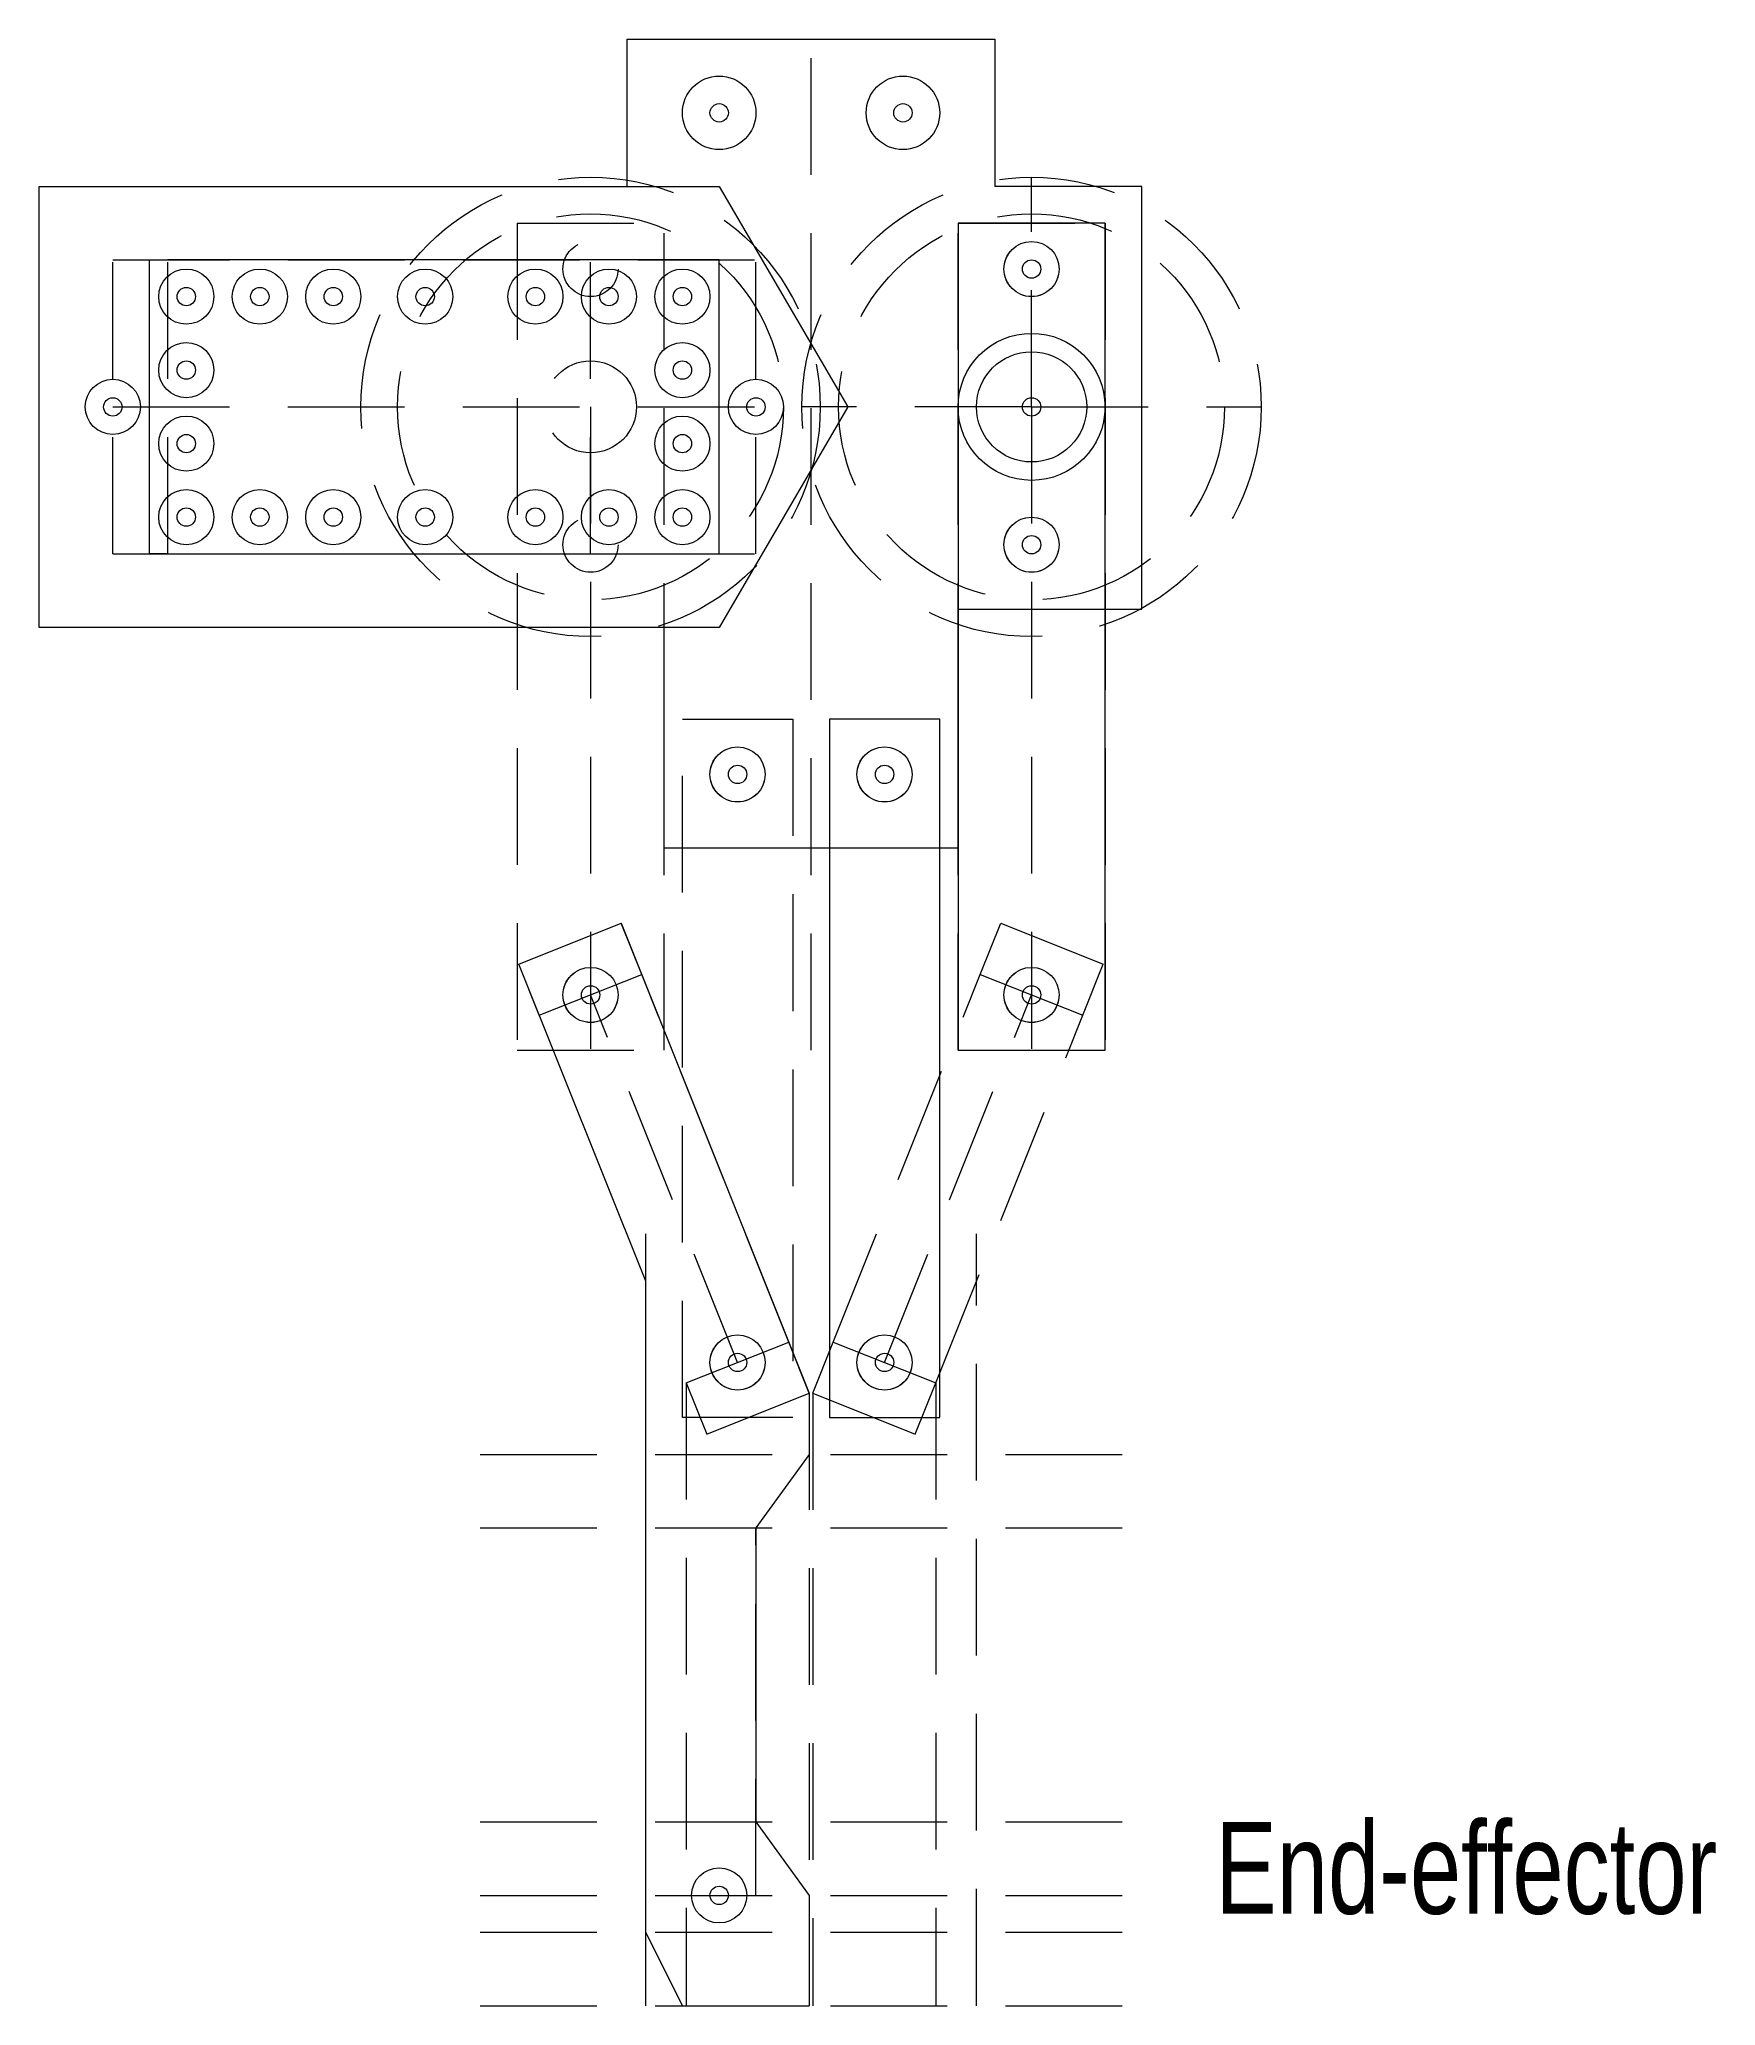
# Model space of a CAD drawing. Header units: millimetres. Extents: x 6 to 97, y 0 to 107.
import ezdxf

# ---------------------------------------------------------------- set-up
doc = ezdxf.new("R2010")
doc.units = ezdxf.units.MM
doc.linetypes.add('DASHED2', pattern=[9.525, 6.35, -3.175])
for name, color, linetype, lineweight in [('Drill', 5, 'CONTINUOUS', 13), ('Guidelines', 3, 'DASHED2', 5), ('Measurements', 2, 'CONTINUOUS', 13), ('Outline 1', 7, 'CONTINUOUS', 13), ('Outline 2', 7, 'CONTINUOUS', 13), ('Outline 3', 7, 'CONTINUOUS', 13), ('Outline 4', 7, 'CONTINUOUS', 13), ('Punches', 6, 'CONTINUOUS', 13)]:
    doc.layers.add(name, color=color, linetype=linetype, lineweight=lineweight)
doc.styles.get("Standard").update_dxf_attribs({"font": 'txt', "width": 0.75})

msp = doc.modelspace()

# ---------------------------------------------------------------- linework, layer by layer
at = {"layer": 'Drill'}
for centre in [(10, 87), (45, 87)]:
    msp.add_circle(centre, 1.5, dxfattribs=at)
at = {"layer": 'Guidelines'}
for p, q in [((48, 52), (48, 107)), ((60, 87), (60, 99.5)), ((32, 97), (32, 52)), ((32, 97), (40, 97)), ((40, 52), (40, 97)), ((56, 52), (56, 97)), ((56, 97), (64, 97)), ((64, 97), (64, 52)), ((10, 79), (10, 95)), ((10, 95), (45, 95)), ((13, 79), (13, 95)), ((36, 79), (36, 95)), ((43, 79), (43, 95)), ((45, 79), (45, 95)), ((10, 87), (45, 87)), ((36, 87), (36, 52)), ((60, 87), (47.5, 87)), ((60, 87), (60, 74.5)), ((60, 87), (72.5, 87)), ((60, 87), (60, 52)), ((10, 79), (45, 79)), ((41, 32), (41, 70)), ((41, 70), (47, 70)), ((47, 70), (47, 32)), ((49, 70), (49, 32)), ((55, 70), (49, 70)), ((55, 32), (55, 70)), ((32.1, 56.67), (37.67, 58.9)), ((38.79, 56.11), (37.67, 58.9)), ((57.21, 56.11), (58.33, 58.9)), ((58.33, 58.9), (63.9, 56.67)), ((33.21, 53.89), (32.1, 56.67)), ((33.21, 53.89), (38.79, 56.11)), ((46.79, 36.11), (38.79, 56.11)), ((49.21, 36.11), (57.21, 56.11)), ((57.21, 56.11), (62.79, 53.89)), ((62.79, 53.89), (63.9, 56.67)), ((44, 35), (36, 55)), ((52, 35), (60, 55)), ((54.79, 33.89), (62.79, 53.89)), ((32, 52), (40, 52)), ((56, 52), (64, 52)), ((39, 0), (39, 42)), ((57, 0), (57, 42)), ((41.21, 33.89), (46.79, 36.11)), ((47.9, 33.33), (46.79, 36.11)), ((48.1, 33.33), (49.21, 36.11)), ((49.21, 36.11), (54.79, 33.89)), ((41.21, 33.89), (42.33, 31.1)), ((41.21, 33.89), (41.21, 0)), ((42.33, 31.1), (47.9, 33.33)), ((47.9, 33.33), (47.9, 0)), ((48.1, 33.33), (53.67, 31.1)), ((48.1, 33.33), (48.1, 0)), ((53.67, 31.1), (54.79, 33.89)), ((54.79, 33.89), (54.79, 0)), ((47, 32), (41, 32)), ((49, 32), (55, 32)), ((30, 30), (65, 30)), ((30, 26), (65, 26)), ((45, 6), (45, 26)), ((30, 10), (65, 10)), ((30, 6), (65, 6)), ((30, 4), (65, 4)), ((30, 0), (65, 0))]:
    msp.add_line(p, q, dxfattribs=at)
for centre, radius in [((43, 103), 2), ((53, 103), 2), ((36, 87), 12.5), ((60, 87), 12.5), ((36, 87), 10.5), ((60, 87), 10.5), ((36, 94.5), 1.5), ((60, 94.5), 1.5), ((36, 87), 2.5), ((36, 79.5), 1.5), ((60, 79.5), 1.5), ((44, 67), 1.5), ((52, 67), 1.5), ((36, 55), 1.5), ((60, 55), 1.5), ((44, 35), 1.5), ((52, 35), 1.5)]:
    msp.add_circle(centre, radius, dxfattribs=at)
at = {"layer": 'Outline 1'}
for p, q in [((32.1, 56.67), (37.67, 58.9)), ((37.67, 58.9), (47.9, 33.33)), ((39, 39.42), (32.1, 56.67)), ((39, 4), (39, 39.42)), ((47.9, 33.33), (47.9, 30)), ((47.9, 30), (45, 26)), ((45, 26), (45, 10)), ((45, 10), (47.9, 6)), ((47.9, 6), (47.9, 0)), ((41, 0), (39, 4)), ((41, 0), (47.9, 0))]:
    msp.add_line(p, q, dxfattribs=at)
for centre in [(36, 55), (44, 35), (43, 6)]:
    msp.add_circle(centre, 1.5, dxfattribs=at)
at = {"layer": 'Outline 2'}
for p, q in [((49, 70), (49, 32)), ((55, 70), (49, 70)), ((55, 32), (55, 70)), ((49, 32), (55, 32))]:
    msp.add_line(p, q, dxfattribs=at)
for centre in [(52, 67), (52, 35)]:
    msp.add_circle(centre, 1.5, dxfattribs=at)
at = {"layer": 'Outline 3'}
for p, q in [((56, 97), (56, 52)), ((64, 97), (56, 97)), ((64, 52), (64, 97)), ((56, 52), (64, 52))]:
    msp.add_line(p, q, dxfattribs=at)
for centre, radius in [((60, 94.5), 1.5), ((60, 87), 3), ((60, 79.5), 1.5), ((60, 55), 1.5)]:
    msp.add_circle(centre, radius, dxfattribs=at)
at = {"layer": 'Outline 4'}
for p, q in [((38, 99), (38, 107)), ((38, 107), (58, 107)), ((58, 107), (58, 99)), ((6, 75), (6, 99)), ((6, 99), (38, 99)), ((38, 99), (43, 99)), ((43, 99), (50, 87)), ((66, 99), (58, 99)), ((66, 76), (66, 99)), ((12, 79), (12, 95)), ((12, 95), (13, 95)), ((43, 95), (13, 95)), ((43, 79), (43, 95)), ((50, 87), (43, 75)), ((13, 79), (12, 79)), ((13, 79), (43, 79)), ((56, 63), (56, 76)), ((56, 76), (66, 76)), ((40, 75), (6, 75)), ((40, 63), (40, 75)), ((43, 75), (40, 75)), ((40, 63), (56, 63))]:
    msp.add_line(p, q, dxfattribs=at)
for centre, radius in [((43, 103), 2), ((53, 103), 2), ((60, 94.5), 1.5), ((14, 93), 1.5), ((18, 93), 1.5), ((22, 93), 1.5), ((27, 93), 1.5), ((33, 93), 1.5), ((37, 93), 1.5), ((41, 93), 1.5), ((60, 87), 4), ((14, 89), 1.5), ((41, 89), 1.5), ((14, 85), 1.5), ((41, 85), 1.5), ((14, 81), 1.5), ((18, 81), 1.5), ((22, 81), 1.5), ((27, 81), 1.5), ((33, 81), 1.5), ((37, 81), 1.5), ((41, 81), 1.5), ((60, 79.5), 1.5), ((44, 67), 1.5), ((52, 67), 1.5)]:
    msp.add_circle(centre, radius, dxfattribs=at)
at = {"layer": 'Punches'}
for centre in [(43, 103), (53, 103), (60, 94.5), (14, 93), (18, 93), (22, 93), (27, 93), (33, 93), (37, 93), (41, 93), (14, 89), (41, 89), (10, 87), (45, 87), (60, 87), (14, 85), (41, 85), (14, 81), (18, 81), (22, 81), (27, 81), (33, 81), (37, 81), (41, 81), (60, 79.5), (44, 67), (52, 67), (36, 55), (60, 55), (44, 35), (52, 35), (43, 6)]:
    msp.add_circle(centre, 0.5, dxfattribs=at)

# ---------------------------------------------------------------- texts
at = {"layer": 'Measurements', "insert": (70, 10), "char_height": 5, "width": 100, "attachment_point": 1}
msp.add_mtext('End-effector', dxfattribs=at)

doc.saveas('drawing.dxf')
